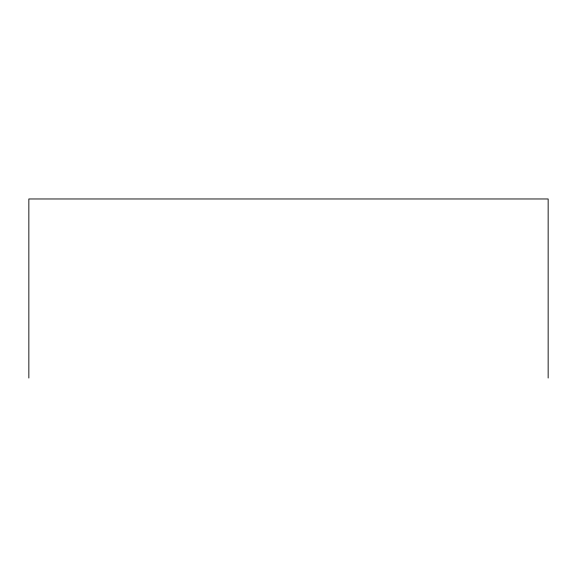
<?xml version="1.0" encoding="UTF-8"?>
<svg xmlns="http://www.w3.org/2000/svg" width="577" height="577" viewBox="0 0 577 577"><rect width="100%" height="100%" fill="white"/><g stroke="black" fill="none" stroke-linecap="round" stroke-linejoin="round"><path stroke-width="0.87" d="M548.15 378.029L548.15 198.971L28.85 198.971L28.85 378.029"/></g></svg>
